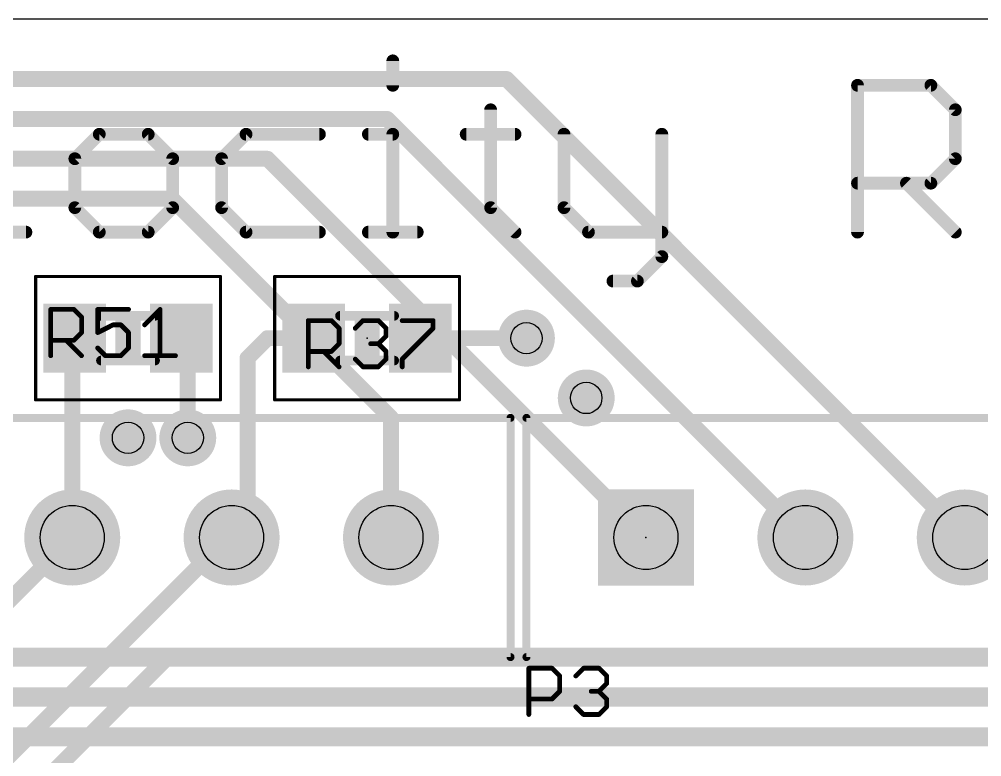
# Model space of a CAD drawing. Extents: x -0.04 to 2.7, y -0.07 to 2.5.
# Drawn here: x 1.407 to 2.011, y 2.038 to 2.5 of the extents above; entities that cross this region are included whole.
import ezdxf

# ---------------------------------------------------------------- set-up
doc = ezdxf.new("R2010")
doc.units = 0
for name, color, linetype in [('1', 22, 'CONTINUOUS'), ('16', 175, 'CONTINUOUS'), ('17', 82, 'CONTINUOUS'), ('18', 82, 'CONTINUOUS'), ('20', 7, 'CONTINUOUS'), ('21', 253, 'CONTINUOUS'), ('23', 7, 'CONTINUOUS'), ('24', 7, 'CONTINUOUS'), ('25', 253, 'CONTINUOUS'), ('32', 253, 'CONTINUOUS'), ('36', 253, 'CONTINUOUS'), ('40', 175, 'CONTINUOUS'), ('44', 253, 'CONTINUOUS'), ('48', 253, 'CONTINUOUS'), ('52', 253, 'CONTINUOUS')]:
    doc.layers.add(name, color=color, linetype=linetype)

# ---------------------------------------------------------------- blocks, each defined once
blk = doc.blocks.new('SQUAREP')
blk.add_solid([(-0.5, -0.5), (0.5, -0.5), (-0.5, 0.5), (0.5, 0.5)])
blk = doc.blocks.new('ROUNDP')
at = {"const_width": 0.5}
blk.add_lwpolyline([(0, -0.25, 1), (0, 0.25, 1), (0, -0.25)], format="xyb", dxfattribs=at)
blk = doc.blocks.new('RECT')
blk.add_solid([(-0.5, -0.5), (0.5, -0.5), (-0.5, 0.5), (0.5, 0.5)])
blk = doc.blocks.new('ROUNDV')
at = {"const_width": 0.5}
blk.add_lwpolyline([(0, -0.25, 1), (0, 0.25, 1), (0, -0.25)], format="xyb", dxfattribs=at)

msp = doc.modelspace()

# ---------------------------------------------------------------- linework, layer by layer
at = {"layer": '1'}
for points, const_width in [([(1.7125, 2.4625), (0.575, 2.4625)], 0.01), ([(2, 2.175), (1.7125, 2.4625)], 0.01), ([(1.6375, 2.4375), (0.575, 2.4375)], 0.01), ([(1.9, 2.175), (1.6375, 2.4375)], 0.01), ([(1.5625, 2.4125), (0.575, 2.4125)], 0.01), ([(1.8, 2.175), (1.5625, 2.4125)], 0.01), ([(1.5025, 2.3875), (0.6125, 2.3875)], 0.01), ([(1.5025, 2.3875), (1.64, 2.25)], 0.01), ([(1.64, 2.25), (1.64, 2.175)], 0.01), ([(2.1625, 2.1), (1.375, 2.1)], 0.012), ([(2.2375, 2.075), (1.3875, 2.075)], 0.012), ([(2.3125, 2.05), (1.4, 2.05)], 0.012)]:
    msp.add_lwpolyline(points, dxfattribs=dict(at, const_width=const_width))
at = {"layer": '1', "const_width": 0.005}
for points in [[(1.714268, 2.464268, 1), (1.710732, 2.460732)], [(1.7125, 2.46, 1), (1.7125, 2.465)], [(1.639268, 2.439268, 1), (1.635732, 2.435732)], [(1.6375, 2.435, 1), (1.6375, 2.44)], [(1.564268, 2.414268, 1), (1.560732, 2.410732)], [(1.5625, 2.41, 1), (1.5625, 2.415)], [(1.504268, 2.389268, 1), (1.500732, 2.385732)], [(1.5025, 2.385, 1), (1.5025, 2.39)], [(1.6425, 2.25, 1), (1.6375, 2.25)], [(1.638232, 2.248232, 1), (1.641768, 2.251768)], [(1.6375, 2.175, 1), (1.6425, 2.175)], [(1.798232, 2.173232, 1), (1.801768, 2.176768)], [(1.898232, 2.173232, 1), (1.901768, 2.176768)], [(1.998232, 2.173232, 1), (2.001768, 2.176768)]]:
    msp.add_lwpolyline(points, format="xyb", dxfattribs=at)
at = {"layer": '16', "const_width": 0.01}
for points in [[(1.441535, 2.3), (1.44, 2.298465)], [(1.44, 2.298465), (1.44, 2.175)], [(1.508465, 2.3), (1.5125, 2.295965)], [(1.5125, 2.295965), (1.5125, 2.2375)], [(1.55, 2.2875), (1.5625, 2.3)], [(1.5625, 2.3), (1.591535, 2.3)], [(1.658465, 2.3), (1.725, 2.3)], [(1.55, 2.185), (1.55, 2.2875)], [(1.54, 2.175), (1.55, 2.185)], [(1.3625, 2.0975), (1.44, 2.175)], [(1.3875, 2.025), (1.5375, 2.175)], [(1.5375, 2.175), (1.54, 2.175)], [(1.4125, 2.0125), (1.5, 2.1)], [(1.5, 2.1), (2.025, 2.1)]]:
    msp.add_lwpolyline(points, dxfattribs=at)
at = {"layer": '16', "const_width": 0.005}
for points in [[(1.4425, 2.298465, 1), (1.4375, 2.298465)], [(1.438232, 2.300232, 1), (1.441768, 2.296697)], [(1.443303, 2.298232, 1), (1.439768, 2.301768)], [(1.510232, 2.301768, 1), (1.506697, 2.298232)], [(1.515, 2.295965, 1), (1.51, 2.295965)], [(1.5625, 2.3025, 1), (1.5625, 2.2975)], [(1.564268, 2.298232, 1), (1.560732, 2.301768)], [(1.591535, 2.2975, 1), (1.591535, 2.3025)], [(1.658465, 2.3025, 1), (1.658465, 2.2975)], [(1.725, 2.2975, 1), (1.725, 2.3025)], [(1.510732, 2.294197, 1), (1.514268, 2.297732)], [(1.5525, 2.2875, 1), (1.5475, 2.2875)], [(1.548232, 2.289268, 1), (1.551768, 2.285732)], [(1.51, 2.2375, 1), (1.515, 2.2375)], [(1.5475, 2.185, 1), (1.5525, 2.185)], [(1.551768, 2.183232, 1), (1.548232, 2.186768)], [(1.4375, 2.175, 1), (1.4425, 2.175)], [(1.441768, 2.173232, 1), (1.438232, 2.176768)], [(1.5375, 2.1775, 1), (1.5375, 2.1725)], [(1.539268, 2.173232, 1), (1.535732, 2.176768)], [(1.538232, 2.176768, 1), (1.541768, 2.173232)], [(1.54, 2.1725, 1), (1.54, 2.1775)], [(1.5, 2.1025, 1), (1.5, 2.0975)], [(1.501768, 2.098232, 1), (1.498232, 2.101768)]]:
    msp.add_lwpolyline(points, format="xyb", dxfattribs=at)
at = {"layer": '20'}
msp.add_line((2.7, 2.5), (0, 2.5), dxfattribs=at)
at = {"layer": '21', "const_width": 0.005}
for points in [[(0.665, 2.25), (1.715, 2.25)], [(1.715, 2.25), (1.715, 2.1)], [(1.725, 2.1), (1.725, 2.25)], [(1.725, 2.25), (2.575, 2.25)], [(1.715, 2.1), (0.665, 2.1)], [(2.575, 2.1), (1.725, 2.1)]]:
    msp.add_lwpolyline(points, dxfattribs=at)
at = {"layer": '21', "const_width": 0.0025}
for points in [[(1.71625, 2.25, 1), (1.71375, 2.25)], [(1.715, 2.24875, 1), (1.715, 2.25125)], [(1.72625, 2.25, 1), (1.72375, 2.25)], [(1.725, 2.25125, 1), (1.725, 2.24875)], [(1.715, 2.09875, 1), (1.715, 2.10125)], [(1.725, 2.10125, 1), (1.725, 2.09875)], [(1.71375, 2.1, 1), (1.71625, 2.1)], [(1.72375, 2.1, 1), (1.72625, 2.1)]]:
    msp.add_lwpolyline(points, format="xyb", dxfattribs=at)
at = {"layer": '23'}
msp.add_point((1.8, 2.175), dxfattribs=at)
at = {"layer": '24'}
for p in [(1.475, 2.3), (1.625, 2.3)]:
    msp.add_point(p, dxfattribs=at)
at = {"layer": '25', "const_width": 0.003}
for points in [[(1.4265, 2.289), (1.4265, 2.318025)], [(1.4265, 2.318025), (1.441012, 2.318025)], [(1.441012, 2.318025), (1.44585, 2.313187)], [(1.475315, 2.318025), (1.455965, 2.318025)], [(1.455965, 2.318025), (1.455965, 2.303512)], [(1.48543, 2.30835), (1.495105, 2.318025)], [(1.495105, 2.318025), (1.495105, 2.289)], [(1.44585, 2.313187), (1.44585, 2.303512)], [(1.455965, 2.303512), (1.46564, 2.30835)], [(1.46564, 2.30835), (1.470477, 2.30835)], [(1.470477, 2.30835), (1.475315, 2.303512)], [(1.588104, 2.282), (1.588104, 2.311025)], [(1.588104, 2.311025), (1.602617, 2.311025)], [(1.602617, 2.311025), (1.607454, 2.306187)], [(1.607454, 2.306187), (1.607454, 2.296512)], [(1.61757, 2.306187), (1.622407, 2.311025)], [(1.622407, 2.311025), (1.632082, 2.311025)], [(1.632082, 2.311025), (1.636919, 2.306187)], [(1.636919, 2.306187), (1.636919, 2.30135)], [(1.647035, 2.311025), (1.666385, 2.311025)], [(1.666385, 2.306187), (1.647035, 2.286837)], [(1.666385, 2.311025), (1.666385, 2.306187)], [(1.44585, 2.303512), (1.441012, 2.298675)], [(1.475315, 2.303512), (1.475315, 2.293837)], [(1.636919, 2.30135), (1.632082, 2.296512)], [(1.441012, 2.298675), (1.4265, 2.298675)], [(1.436175, 2.298675), (1.44585, 2.289)], [(1.460803, 2.289), (1.455965, 2.293837)], [(1.475315, 2.293837), (1.470477, 2.289)], [(1.607454, 2.296512), (1.602617, 2.291675)], [(1.632082, 2.296512), (1.627244, 2.296512)], [(1.632082, 2.296512), (1.636919, 2.291675)], [(1.470477, 2.289), (1.460803, 2.289)], [(1.48543, 2.289), (1.50478, 2.289)], [(1.602617, 2.291675), (1.588104, 2.291675)], [(1.597779, 2.291675), (1.607454, 2.282)], [(1.636919, 2.291675), (1.636919, 2.286837)], [(1.622407, 2.282), (1.61757, 2.286837)], [(1.632082, 2.282), (1.622407, 2.282)], [(1.636919, 2.286837), (1.632082, 2.282)], [(1.647035, 2.286837), (1.647035, 2.282)], [(1.7265, 2.064), (1.7265, 2.093025)], [(1.7265, 2.093025), (1.741012, 2.093025)], [(1.741012, 2.093025), (1.74585, 2.088187)], [(1.74585, 2.088187), (1.74585, 2.078512)], [(1.755965, 2.088187), (1.760803, 2.093025)], [(1.760803, 2.093025), (1.770477, 2.093025)], [(1.770477, 2.093025), (1.775315, 2.088187)], [(1.775315, 2.088187), (1.775315, 2.08335)], [(1.775315, 2.08335), (1.770477, 2.078512)], [(1.74585, 2.078512), (1.741012, 2.073675)], [(1.770477, 2.078512), (1.76564, 2.078512)], [(1.770477, 2.078512), (1.775315, 2.073675)], [(1.741012, 2.073675), (1.7265, 2.073675)], [(1.775315, 2.073675), (1.775315, 2.068837)], [(1.760803, 2.064), (1.755965, 2.068837)], [(1.770477, 2.064), (1.760803, 2.064)], [(1.775315, 2.068837), (1.770477, 2.064)]]:
    msp.add_lwpolyline(points, dxfattribs=at)
at = {"layer": '25', "const_width": 0.0015}
for points in [[(1.42725, 2.318025, 1), (1.42575, 2.318025)], [(1.4265, 2.318775, 1), (1.4265, 2.317275)], [(1.441543, 2.318555, 1), (1.440482, 2.317494)], [(1.441012, 2.317275, 1), (1.441012, 2.318775)], [(1.455965, 2.318775, 1), (1.455965, 2.317275)], [(1.456715, 2.318025, 1), (1.455215, 2.318025)], [(1.475315, 2.317275, 1), (1.475315, 2.318775)], [(1.495855, 2.318025, 1), (1.494355, 2.318025)], [(1.495636, 2.317494, 1), (1.494575, 2.318555)], [(1.4466, 2.313187, 1), (1.4451, 2.313187)], [(1.445319, 2.312657, 1), (1.44638, 2.313718)], [(1.46564, 2.3091, 1), (1.46564, 2.3076)], [(1.465975, 2.307679, 1), (1.465305, 2.309021)], [(1.471008, 2.30888, 1), (1.469947, 2.307819)], [(1.470477, 2.3076, 1), (1.470477, 2.3091)], [(1.4849, 2.30888, 1), (1.485961, 2.307819)], [(1.588854, 2.311025, 1), (1.587354, 2.311025)], [(1.588104, 2.311775, 1), (1.588104, 2.310275)], [(1.603147, 2.311555, 1), (1.602086, 2.310494)], [(1.602617, 2.310275, 1), (1.602617, 2.311775)], [(1.608204, 2.306187, 1), (1.606704, 2.306187)], [(1.606924, 2.305657, 1), (1.607985, 2.306718)], [(1.617039, 2.306718, 1), (1.6181, 2.305657)], [(1.622407, 2.311775, 1), (1.622407, 2.310275)], [(1.622937, 2.310494, 1), (1.621877, 2.311555)], [(1.632612, 2.311555, 1), (1.631552, 2.310494)], [(1.632082, 2.310275, 1), (1.632082, 2.311775)], [(1.637669, 2.306187, 1), (1.636169, 2.306187)], [(1.636389, 2.305657, 1), (1.63745, 2.306718)], [(1.647035, 2.311775, 1), (1.647035, 2.310275)], [(1.667135, 2.311025, 1), (1.665635, 2.311025)], [(1.666915, 2.305657, 1), (1.665854, 2.306718)], [(1.666385, 2.310275, 1), (1.666385, 2.311775)], [(1.4451, 2.303512, 1), (1.4466, 2.303512)], [(1.44638, 2.302982, 1), (1.445319, 2.304043)], [(1.45563, 2.304183, 1), (1.456301, 2.302841)], [(1.455215, 2.303512, 1), (1.456715, 2.303512)], [(1.476065, 2.303512, 1), (1.474565, 2.303512)], [(1.474785, 2.302982, 1), (1.475845, 2.304043)], [(1.636169, 2.30135, 1), (1.637669, 2.30135)], [(1.63745, 2.300819, 1), (1.636389, 2.30188)], [(1.665635, 2.306187, 1), (1.667135, 2.306187)], [(1.4265, 2.299425, 1), (1.4265, 2.297925)], [(1.436705, 2.299205, 1), (1.435645, 2.298144)], [(1.440482, 2.299205, 1), (1.441543, 2.298144)], [(1.441012, 2.297925, 1), (1.441012, 2.299425)], [(1.456496, 2.294368, 1), (1.455435, 2.293307)], [(1.475845, 2.293307, 1), (1.474785, 2.294368)], [(1.606704, 2.296512, 1), (1.608204, 2.296512)], [(1.607985, 2.295982, 1), (1.606924, 2.297043)], [(1.627244, 2.297262, 1), (1.627244, 2.295762)], [(1.632612, 2.297043, 1), (1.631552, 2.295982)], [(1.631552, 2.297043, 1), (1.632612, 2.295982)], [(1.632082, 2.295762, 1), (1.632082, 2.297262)], [(1.42575, 2.289, 1), (1.42725, 2.289)], [(1.445319, 2.28847, 1), (1.44638, 2.28953)], [(1.460803, 2.28975, 1), (1.460803, 2.28825)], [(1.460272, 2.28847, 1), (1.461333, 2.28953)], [(1.469947, 2.28953, 1), (1.471008, 2.28847)], [(1.470477, 2.28825, 1), (1.470477, 2.28975)], [(1.474565, 2.293837, 1), (1.476065, 2.293837)], [(1.48543, 2.28975, 1), (1.48543, 2.28825)], [(1.494355, 2.289, 1), (1.495855, 2.289)], [(1.50478, 2.28825, 1), (1.50478, 2.28975)], [(1.588104, 2.292425, 1), (1.588104, 2.290925)], [(1.59831, 2.292205, 1), (1.597249, 2.291144)], [(1.602086, 2.292205, 1), (1.603147, 2.291144)], [(1.602617, 2.290925, 1), (1.602617, 2.292425)], [(1.637669, 2.291675, 1), (1.636169, 2.291675)], [(1.636389, 2.291144, 1), (1.63745, 2.292205)], [(1.606924, 2.28147, 1), (1.607985, 2.28253)], [(1.6181, 2.287368, 1), (1.617039, 2.286307)], [(1.622407, 2.28275, 1), (1.622407, 2.28125)], [(1.621877, 2.28147, 1), (1.622937, 2.28253)], [(1.631552, 2.28253, 1), (1.632612, 2.28147)], [(1.632082, 2.28125, 1), (1.632082, 2.28275)], [(1.636169, 2.286837, 1), (1.637669, 2.286837)], [(1.63745, 2.286307, 1), (1.636389, 2.287368)], [(1.646504, 2.287368, 1), (1.647565, 2.286307)], [(1.647785, 2.286837, 1), (1.646285, 2.286837)], [(1.587354, 2.282, 1), (1.588854, 2.282)], [(1.646285, 2.282, 1), (1.647785, 2.282)], [(1.72725, 2.093025, 1), (1.72575, 2.093025)], [(1.7265, 2.093775, 1), (1.7265, 2.092275)], [(1.741543, 2.093555, 1), (1.740482, 2.092494)], [(1.741012, 2.092275, 1), (1.741012, 2.093775)], [(1.7466, 2.088187, 1), (1.7451, 2.088187)], [(1.760803, 2.093775, 1), (1.760803, 2.092275)], [(1.761333, 2.092494, 1), (1.760272, 2.093555)], [(1.771008, 2.093555, 1), (1.769947, 2.092494)], [(1.770477, 2.092275, 1), (1.770477, 2.093775)], [(1.776065, 2.088187, 1), (1.774565, 2.088187)], [(1.745319, 2.087657, 1), (1.74638, 2.088718)], [(1.755435, 2.088718, 1), (1.756496, 2.087657)], [(1.774565, 2.08335, 1), (1.776065, 2.08335)], [(1.774785, 2.087657, 1), (1.775845, 2.088718)], [(1.775845, 2.082819, 1), (1.774785, 2.08388)], [(1.7451, 2.078512, 1), (1.7466, 2.078512)], [(1.74638, 2.077982, 1), (1.745319, 2.079043)], [(1.76564, 2.079262, 1), (1.76564, 2.077762)], [(1.771008, 2.079043, 1), (1.769947, 2.077982)], [(1.769947, 2.079043, 1), (1.771008, 2.077982)], [(1.770477, 2.077762, 1), (1.770477, 2.079262)], [(1.7265, 2.074425, 1), (1.7265, 2.072925)], [(1.740482, 2.074205, 1), (1.741543, 2.073144)], [(1.741012, 2.072925, 1), (1.741012, 2.074425)], [(1.776065, 2.073675, 1), (1.774565, 2.073675)], [(1.774785, 2.073144, 1), (1.775845, 2.074205)], [(1.756496, 2.069368, 1), (1.755435, 2.068307)], [(1.760803, 2.06475, 1), (1.760803, 2.06325)], [(1.770477, 2.06325, 1), (1.770477, 2.06475)], [(1.774565, 2.068837, 1), (1.776065, 2.068837)], [(1.775845, 2.068307, 1), (1.774785, 2.069368)], [(1.72575, 2.064, 1), (1.72725, 2.064)], [(1.760272, 2.06347, 1), (1.761333, 2.06453)], [(1.769947, 2.06453, 1), (1.771008, 2.06347)]]:
    msp.add_lwpolyline(points, format="xyb", dxfattribs=at)
at = {"layer": '40', "const_width": 0.002}
for points in [[(1.532992, 2.338701), (1.417008, 2.338701)], [(1.417008, 2.338701), (1.417008, 2.261299)], [(1.532992, 2.261299), (1.532992, 2.338701)], [(1.682992, 2.338701), (1.567008, 2.338701)], [(1.567008, 2.338701), (1.567008, 2.261299)], [(1.682992, 2.261299), (1.682992, 2.338701)], [(1.417008, 2.261299), (1.532992, 2.261299)], [(1.567008, 2.261299), (1.682992, 2.261299)]]:
    msp.add_lwpolyline(points, dxfattribs=at)
at = {"layer": '40', "const_width": 0.001}
for points in [[(1.417008, 2.339201, 1), (1.417008, 2.338201)], [(1.417508, 2.338701, 1), (1.416508, 2.338701)], [(1.533492, 2.338701, 1), (1.532492, 2.338701)], [(1.532992, 2.338201, 1), (1.532992, 2.339201)], [(1.567008, 2.339201, 1), (1.567008, 2.338201)], [(1.567508, 2.338701, 1), (1.566508, 2.338701)], [(1.683492, 2.338701, 1), (1.682492, 2.338701)], [(1.682992, 2.338201, 1), (1.682992, 2.339201)], [(1.417008, 2.261799, 1), (1.417008, 2.260799)], [(1.416508, 2.261299, 1), (1.417508, 2.261299)], [(1.532492, 2.261299, 1), (1.533492, 2.261299)], [(1.532992, 2.260799, 1), (1.532992, 2.261799)], [(1.567008, 2.261799, 1), (1.567008, 2.260799)], [(1.566508, 2.261299, 1), (1.567508, 2.261299)], [(1.682492, 2.261299, 1), (1.683492, 2.261299)], [(1.682992, 2.260799, 1), (1.682992, 2.261799)]]:
    msp.add_lwpolyline(points, format="xyb", dxfattribs=at)
at = {"layer": '44'}
for centre, radius in [((1.725, 2.3), 0.009843), ((1.7625, 2.2625), 0.009843), ((1.475, 2.2375), 0.009843), ((1.5125, 2.2375), 0.009843), ((1.44, 2.175), 0.020079), ((1.54, 2.175), 0.020079), ((1.64, 2.175), 0.020079), ((1.8, 2.175), 0.020079), ((1.9, 2.175), 0.020079), ((2, 2.175), 0.020079)]:
    msp.add_circle(centre, radius, dxfattribs=at)
at = {"layer": '48', "const_width": 0.008}
for points in [[(1.641134, 2.473925), (1.641134, 2.458579)], [(1.932716, 2.3665), (1.932716, 2.458579)], [(1.932716, 2.458579), (1.978755, 2.458579)], [(1.978755, 2.458579), (1.994102, 2.443232)], [(1.70252, 2.443232), (1.70252, 2.381846)], [(1.994102, 2.443232), (1.994102, 2.412539)], [(1.456977, 2.427886), (1.44163, 2.412539)], [(1.48767, 2.427886), (1.456977, 2.427886)], [(1.503016, 2.412539), (1.48767, 2.427886)], [(1.549055, 2.427886), (1.533709, 2.412539)], [(1.595095, 2.427886), (1.549055, 2.427886)], [(1.625788, 2.427886), (1.641134, 2.427886)], [(1.641134, 2.427886), (1.641134, 2.3665)], [(1.687173, 2.427886), (1.717866, 2.427886)], [(1.748559, 2.427886), (1.748559, 2.381846)], [(1.809945, 2.427886), (1.809945, 2.351154)], [(1.44163, 2.412539), (1.44163, 2.381846)], [(1.503016, 2.381846), (1.503016, 2.412539)], [(1.533709, 2.412539), (1.533709, 2.381846)], [(1.994102, 2.412539), (1.978755, 2.397193)], [(1.978755, 2.397193), (1.932716, 2.397193)], [(1.963409, 2.397193), (1.994102, 2.3665)], [(1.44163, 2.381846), (1.456977, 2.3665)], [(1.48767, 2.3665), (1.503016, 2.381846)], [(1.533709, 2.381846), (1.549055, 2.3665)], [(1.70252, 2.381846), (1.717866, 2.3665)], [(1.748559, 2.381846), (1.763905, 2.3665)], [(1.380245, 2.3665), (1.410937, 2.3665)], [(1.456977, 2.3665), (1.48767, 2.3665)], [(1.549055, 2.3665), (1.595095, 2.3665)], [(1.625788, 2.3665), (1.65648, 2.3665)], [(1.763905, 2.3665), (1.809945, 2.3665)], [(1.809945, 2.351154), (1.794598, 2.335807)], [(1.794598, 2.335807), (1.779252, 2.335807)]]:
    msp.add_lwpolyline(points, dxfattribs=at)
at = {"layer": '48', "const_width": 0.004}
for points in [[(1.643134, 2.473925, 1), (1.639134, 2.473925)], [(1.639134, 2.458579, 1), (1.643134, 2.458579)], [(1.934716, 2.458579, 1), (1.930716, 2.458579)], [(1.932716, 2.460579, 1), (1.932716, 2.456579)], [(1.98017, 2.459993, 1), (1.977341, 2.457164)], [(1.978755, 2.456579, 1), (1.978755, 2.460579)], [(1.70452, 2.443232, 1), (1.70052, 2.443232)], [(1.996102, 2.443232, 1), (1.992102, 2.443232)], [(1.992688, 2.441818, 1), (1.995516, 2.444646)], [(1.456977, 2.429886, 1), (1.456977, 2.425886)], [(1.458391, 2.426471, 1), (1.455562, 2.4293)], [(1.489084, 2.4293, 1), (1.486255, 2.426471)], [(1.48767, 2.425886, 1), (1.48767, 2.429886)], [(1.549055, 2.429886, 1), (1.549055, 2.425886)], [(1.550469, 2.426471, 1), (1.547641, 2.4293)], [(1.595095, 2.425886, 1), (1.595095, 2.429886)], [(1.625788, 2.429886, 1), (1.625788, 2.425886)], [(1.643134, 2.427886, 1), (1.639134, 2.427886)], [(1.641134, 2.425886, 1), (1.641134, 2.429886)], [(1.687173, 2.429886, 1), (1.687173, 2.425886)], [(1.717866, 2.425886, 1), (1.717866, 2.429886)], [(1.750559, 2.427886, 1), (1.746559, 2.427886)], [(1.811945, 2.427886, 1), (1.807945, 2.427886)], [(1.44363, 2.412539, 1), (1.43963, 2.412539)], [(1.440216, 2.413953, 1), (1.443045, 2.411125)], [(1.505016, 2.412539, 1), (1.501016, 2.412539)], [(1.501602, 2.411125, 1), (1.50443, 2.413953)], [(1.535709, 2.412539, 1), (1.531709, 2.412539)], [(1.532295, 2.413953, 1), (1.535123, 2.411125)], [(1.995516, 2.411125, 1), (1.992688, 2.413953)], [(1.992102, 2.412539, 1), (1.996102, 2.412539)], [(1.932716, 2.399193, 1), (1.932716, 2.395193)], [(1.964823, 2.398607, 1), (1.961995, 2.395779)], [(1.977341, 2.398607, 1), (1.98017, 2.395779)], [(1.978755, 2.395193, 1), (1.978755, 2.399193)], [(1.443045, 2.383261, 1), (1.440216, 2.380432)], [(1.50443, 2.380432, 1), (1.501602, 2.383261)], [(1.535123, 2.383261, 1), (1.532295, 2.380432)], [(1.703934, 2.383261, 1), (1.701105, 2.380432)], [(1.749973, 2.383261, 1), (1.747145, 2.380432)], [(1.43963, 2.381846, 1), (1.44363, 2.381846)], [(1.501016, 2.381846, 1), (1.505016, 2.381846)], [(1.531709, 2.381846, 1), (1.535709, 2.381846)], [(1.70052, 2.381846, 1), (1.70452, 2.381846)], [(1.746559, 2.381846, 1), (1.750559, 2.381846)], [(1.410937, 2.3645, 1), (1.410937, 2.3685)], [(1.456977, 2.3685, 1), (1.456977, 2.3645)], [(1.455562, 2.365086, 1), (1.458391, 2.367914)], [(1.486255, 2.367914, 1), (1.489084, 2.365086)], [(1.48767, 2.3645, 1), (1.48767, 2.3685)], [(1.549055, 2.3685, 1), (1.549055, 2.3645)], [(1.547641, 2.365086, 1), (1.550469, 2.367914)], [(1.595095, 2.3645, 1), (1.595095, 2.3685)], [(1.625788, 2.3685, 1), (1.625788, 2.3645)], [(1.639134, 2.3665, 1), (1.643134, 2.3665)], [(1.65648, 2.3645, 1), (1.65648, 2.3685)], [(1.716452, 2.365086, 1), (1.71928, 2.367914)], [(1.763905, 2.3685, 1), (1.763905, 2.3645)], [(1.762491, 2.365086, 1), (1.765319, 2.367914)], [(1.809945, 2.3645, 1), (1.809945, 2.3685)], [(1.930716, 2.3665, 1), (1.934716, 2.3665)], [(1.992688, 2.365086, 1), (1.995516, 2.367914)], [(1.807945, 2.351154, 1), (1.811945, 2.351154)], [(1.811359, 2.349739, 1), (1.80853, 2.352568)], [(1.779252, 2.337807, 1), (1.779252, 2.333807)], [(1.793184, 2.337221, 1), (1.796012, 2.334393)], [(1.794598, 2.333807, 1), (1.794598, 2.337807)]]:
    msp.add_lwpolyline(points, format="xyb", dxfattribs=at)
at = {"layer": '52', "const_width": 0.006}
for points in [[(1.457992, 2.314016), (1.492008, 2.314016)], [(1.607992, 2.314016), (1.642008, 2.314016)], [(1.492008, 2.285984), (1.457992, 2.285984)], [(1.642008, 2.285984), (1.607992, 2.285984)]]:
    msp.add_lwpolyline(points, dxfattribs=at)
at = {"layer": '52', "const_width": 0.003}
for points in [[(1.457992, 2.315516, 1), (1.457992, 2.312516)], [(1.492008, 2.312516, 1), (1.492008, 2.315516)], [(1.607992, 2.315516, 1), (1.607992, 2.312516)], [(1.642008, 2.312516, 1), (1.642008, 2.315516)], [(1.457992, 2.287484, 1), (1.457992, 2.284484)], [(1.492008, 2.284484, 1), (1.492008, 2.287484)], [(1.607992, 2.287484, 1), (1.607992, 2.284484)], [(1.642008, 2.284484, 1), (1.642008, 2.287484)]]:
    msp.add_lwpolyline(points, format="xyb", dxfattribs=at)

# ---------------------------------------------------------------- block references
at = {"layer": '16', "xscale": 0.03937, "yscale": 0.043307, "rotation": 180}
for p in [(1.441535, 2.3), (1.508465, 2.3), (1.591535, 2.3), (1.658465, 2.3)]:
    msp.add_blockref('RECT', p, dxfattribs=at)
at = {"layer": '17', "xscale": 0.060236, "yscale": 0.060236, "rotation": 90}
for name, p in [('ROUNDP', (1.44, 2.175)), ('ROUNDP', (1.44, 2.175)), ('ROUNDP', (1.54, 2.175)), ('ROUNDP', (1.54, 2.175)), ('ROUNDP', (1.64, 2.175)), ('ROUNDP', (1.64, 2.175)), ('SQUAREP', (1.8, 2.175)), ('SQUAREP', (1.8, 2.175)), ('ROUNDP', (1.9, 2.175)), ('ROUNDP', (1.9, 2.175)), ('ROUNDP', (2, 2.175)), ('ROUNDP', (2, 2.175))]:
    msp.add_blockref(name, p, dxfattribs=at)
at = {"layer": '18', "xscale": 0.035685, "yscale": 0.035685}
for p in [(1.725, 2.3), (1.725, 2.3), (1.7625, 2.2625), (1.7625, 2.2625), (1.475, 2.2375), (1.475, 2.2375), (1.5125, 2.2375), (1.5125, 2.2375)]:
    msp.add_blockref('ROUNDV', p, dxfattribs=at)
at = {"layer": '32', "xscale": 0.03937, "yscale": 0.043307, "rotation": 180}
for p in [(1.441535, 2.3), (1.508465, 2.3), (1.591535, 2.3), (1.658465, 2.3)]:
    msp.add_blockref('RECT', p, dxfattribs=at)
at = {"layer": '36', "xscale": 0.01574, "yscale": 0.031504, "rotation": 180}
for p in [(1.475, 2.3), (1.625, 2.3)]:
    msp.add_blockref('RECT', p, dxfattribs=at)
at = {"layer": '52', "xscale": 0.016, "yscale": 0.034, "rotation": 180}
for p in [(1.45, 2.3), (1.5, 2.3), (1.6, 2.3), (1.65, 2.3)]:
    msp.add_blockref('RECT', p, dxfattribs=at)

doc.saveas('drawing.dxf')
